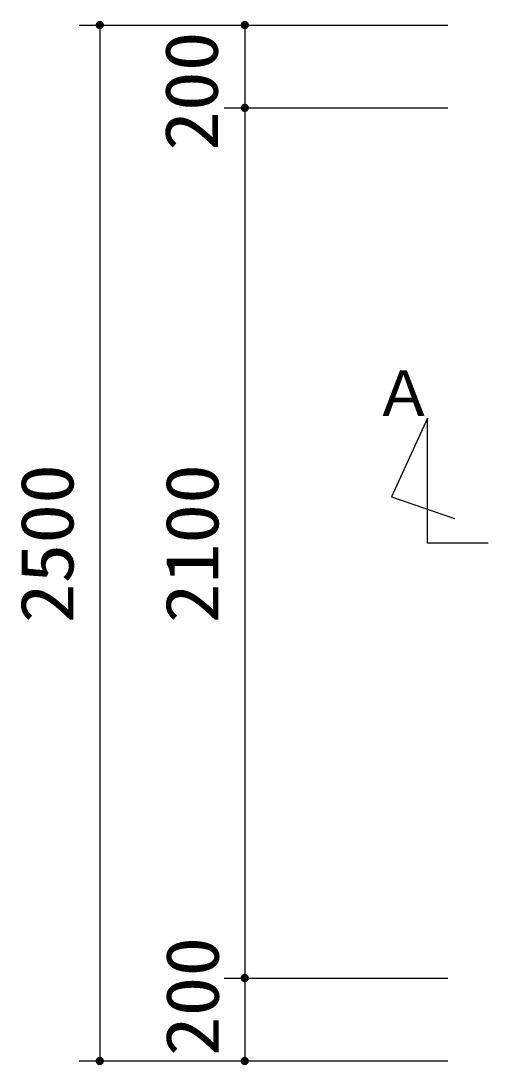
# Model space of a CAD drawing. Units: millimetres, scale not verified. Extents: x -14850 to 14850, y -10500 to 10500.
# Drawn here: x -11577 to -10449, y 5208 to 7728 of the extents above; entities that cross this region are included whole.
import ezdxf
from ezdxf.enums import TextEntityAlignment as Align

# ---------------------------------------------------------------- set-up
doc = ezdxf.new("R2010")
doc.units = ezdxf.units.MM
doc.header["$LTSCALE"] = 50
doc.layers.add('0-0_機器', color=3, linetype='Continuous', lineweight=25)
doc.layers.add('0-5_製作', color=5, linetype='Continuous', lineweight=25)
doc.styles.add('ＭＳ ゴシック', font='')
doc.styles.get('ＭＳ ゴシック').set_extended_font_data('MS Gothic')

msp = doc.modelspace()

# ---------------------------------------------------------------- linework, layer by layer
at = {"layer": '0-0_機器'}
msp.add_lwpolyline([(-10449.37, 6468.3), (-10595.73, 6468.3), (-10595.73, 6769.8), (-10682.25, 6579.47), (-10530.85, 6527.57)], dxfattribs=at)
at = {"layer": '0-5_製作', "color": 2}
for p, q in [((-11436.85, 7718.31), (-10546.25, 7718.31)), ((-11386.85, 7718.31), (-11386.85, 5218.31)), ((-11036.85, 7718.31), (-11036.85, 7518.31)), ((-11086.85, 7518.31), (-10546.25, 7518.31)), ((-11036.85, 7518.31), (-11036.85, 5418.31)), ((-11086.85, 5418.31), (-10546.25, 5418.31)), ((-11036.85, 5418.31), (-11036.85, 5218.31)), ((-11436.85, 5218.31), (-10546.25, 5218.31))]:
    msp.add_line(p, q, dxfattribs=at)
at = {"layer": '0-5_製作'}
for points in [[(-11390.53, 7727.6), (-11396.85, 7718.31), (-11396.83, 7718.93)], [(-11390.53, 7727.6), (-11386.85, 7718.31), (-11396.85, 7718.31)], [(-11386.85, 7718.31), (-11396.77, 7717.05), (-11396.85, 7718.31)], [(-11390.53, 7727.6), (-11396.83, 7718.93), (-11391.67, 7727.07)], [(-11391.67, 7727.07), (-11396.83, 7718.93), (-11396.67, 7720.18)], [(-11386.85, 7718.31), (-11396.53, 7715.82), (-11396.77, 7717.05)], [(-11391.67, 7727.07), (-11396.67, 7720.18), (-11392.73, 7726.4)], [(-11392.73, 7726.4), (-11396.67, 7720.18), (-11396.36, 7721.4)], [(-11386.85, 7718.31), (-11396.15, 7714.62), (-11396.53, 7715.82)], [(-11392.73, 7726.4), (-11396.36, 7721.4), (-11393.69, 7725.6)], [(-11393.69, 7725.6), (-11396.36, 7721.4), (-11395.9, 7722.56)], [(-11386.85, 7718.31), (-11395.61, 7713.49), (-11396.15, 7714.62)], [(-11393.69, 7725.6), (-11395.9, 7722.56), (-11394.55, 7724.68)], [(-11394.55, 7724.68), (-11395.9, 7722.56), (-11395.29, 7723.66)], [(-11386.85, 7718.31), (-11394.94, 7712.43), (-11395.61, 7713.49)], [(-11386.85, 7718.31), (-11394.14, 7711.46), (-11394.94, 7712.43)], [(-11386.85, 7718.31), (-11393.22, 7710.6), (-11394.14, 7711.46)], [(-11386.85, 7718.31), (-11392.21, 7709.86), (-11393.22, 7710.6)], [(-11386.85, 7708.31), (-11392.21, 7709.86), (-11386.85, 7718.31)], [(-11389.34, 7727.99), (-11386.85, 7718.31), (-11390.53, 7727.6)], [(-11388.1, 7728.23), (-11386.85, 7718.31), (-11389.34, 7727.99)], [(-11386.85, 7728.31), (-11386.85, 7718.31), (-11388.1, 7728.23)], [(-11386.22, 7728.29), (-11386.85, 7718.31), (-11386.85, 7728.31)], [(-11384.97, 7728.13), (-11386.85, 7718.31), (-11386.22, 7728.29)], [(-11383.76, 7727.82), (-11386.85, 7718.31), (-11384.97, 7728.13)], [(-11382.59, 7727.35), (-11386.85, 7718.31), (-11383.76, 7727.82)], [(-11381.49, 7726.75), (-11386.85, 7718.31), (-11382.59, 7727.35)], [(-11380.47, 7726.01), (-11386.85, 7718.31), (-11381.49, 7726.75)], [(-11380.47, 7726.01), (-11376.85, 7718.31), (-11386.85, 7718.31)], [(-11376.85, 7718.31), (-11386.85, 7708.31), (-11386.85, 7718.31)], [(-11376.85, 7718.31), (-11385.6, 7708.38), (-11386.85, 7708.31)], [(-11376.85, 7718.31), (-11384.36, 7708.62), (-11385.6, 7708.38)], [(-11376.85, 7718.31), (-11383.17, 7709.01), (-11384.36, 7708.62)], [(-11376.85, 7718.31), (-11382.03, 7709.54), (-11383.17, 7709.01)], [(-11376.87, 7717.68), (-11382.03, 7709.54), (-11376.85, 7718.31)], [(-11377.03, 7716.43), (-11382.03, 7709.54), (-11376.87, 7717.68)], [(-11377.03, 7716.43), (-11380.97, 7710.22), (-11382.03, 7709.54)], [(-11377.34, 7715.22), (-11380.97, 7710.22), (-11377.03, 7716.43)], [(-11377.34, 7715.22), (-11380, 7711.02), (-11380.97, 7710.22)], [(-11379.56, 7725.15), (-11376.85, 7718.31), (-11380.47, 7726.01)], [(-11377.8, 7714.05), (-11380, 7711.02), (-11377.34, 7715.22)], [(-11377.8, 7714.05), (-11379.14, 7711.93), (-11380, 7711.02)], [(-11378.76, 7724.18), (-11376.85, 7718.31), (-11379.56, 7725.15)], [(-11378.41, 7712.95), (-11379.14, 7711.93), (-11377.8, 7714.05)], [(-11378.09, 7723.12), (-11376.85, 7718.31), (-11378.76, 7724.18)], [(-11377.55, 7721.99), (-11376.85, 7718.31), (-11378.09, 7723.12)], [(-11377.16, 7720.79), (-11376.85, 7718.31), (-11377.55, 7721.99)], [(-11376.93, 7719.56), (-11376.85, 7718.31), (-11377.16, 7720.79)], [(-11039.34, 7727.99), (-11046.85, 7718.31), (-11040.53, 7727.6)], [(-11039.34, 7727.99), (-11036.85, 7718.31), (-11046.85, 7718.31)], [(-11040.53, 7727.6), (-11046.85, 7718.31), (-11046.83, 7718.93)], [(-11036.85, 7718.31), (-11046.77, 7717.05), (-11046.85, 7718.31)], [(-11040.53, 7727.6), (-11046.83, 7718.93), (-11041.67, 7727.07)], [(-11041.67, 7727.07), (-11046.83, 7718.93), (-11046.67, 7720.18)], [(-11036.85, 7718.31), (-11046.53, 7715.82), (-11046.77, 7717.05)], [(-11041.67, 7727.07), (-11046.67, 7720.18), (-11042.73, 7726.4)], [(-11042.73, 7726.4), (-11046.67, 7720.18), (-11046.36, 7721.4)], [(-11036.85, 7718.31), (-11046.15, 7714.62), (-11046.53, 7715.82)], [(-11042.73, 7726.4), (-11046.36, 7721.4), (-11043.69, 7725.6)], [(-11043.69, 7725.6), (-11046.36, 7721.4), (-11045.9, 7722.56)], [(-11036.85, 7718.31), (-11045.61, 7713.49), (-11046.15, 7714.62)], [(-11043.69, 7725.6), (-11045.9, 7722.56), (-11044.55, 7724.68)], [(-11044.55, 7724.68), (-11045.9, 7722.56), (-11045.29, 7723.66)], [(-11036.85, 7718.31), (-11044.94, 7712.43), (-11045.61, 7713.49)], [(-11036.85, 7718.31), (-11044.14, 7711.46), (-11044.94, 7712.43)], [(-11036.85, 7718.31), (-11043.22, 7710.6), (-11044.14, 7711.46)], [(-11036.85, 7718.31), (-11042.21, 7709.86), (-11043.22, 7710.6)], [(-11036.85, 7708.31), (-11042.21, 7709.86), (-11036.85, 7718.31)], [(-11038.1, 7728.23), (-11036.85, 7718.31), (-11039.34, 7727.99)], [(-11036.85, 7728.31), (-11036.85, 7718.31), (-11038.1, 7728.23)], [(-11036.22, 7728.29), (-11036.85, 7718.31), (-11036.85, 7728.31)], [(-11034.97, 7728.13), (-11036.85, 7718.31), (-11036.22, 7728.29)], [(-11033.76, 7727.82), (-11036.85, 7718.31), (-11034.97, 7728.13)], [(-11032.59, 7727.35), (-11036.85, 7718.31), (-11033.76, 7727.82)], [(-11031.49, 7726.75), (-11036.85, 7718.31), (-11032.59, 7727.35)], [(-11030.47, 7726.01), (-11036.85, 7718.31), (-11031.49, 7726.75)], [(-11030.47, 7726.01), (-11026.85, 7718.31), (-11036.85, 7718.31)], [(-11026.85, 7718.31), (-11036.85, 7708.31), (-11036.85, 7718.31)], [(-11026.85, 7718.31), (-11035.6, 7708.38), (-11036.85, 7708.31)], [(-11026.85, 7718.31), (-11034.36, 7708.62), (-11035.6, 7708.38)], [(-11026.85, 7718.31), (-11033.17, 7709.01), (-11034.36, 7708.62)], [(-11026.87, 7717.68), (-11033.17, 7709.01), (-11026.85, 7718.31)], [(-11026.87, 7717.68), (-11032.03, 7709.54), (-11033.17, 7709.01)], [(-11027.03, 7716.43), (-11032.03, 7709.54), (-11026.87, 7717.68)], [(-11027.03, 7716.43), (-11030.97, 7710.22), (-11032.03, 7709.54)], [(-11027.34, 7715.22), (-11030.97, 7710.22), (-11027.03, 7716.43)], [(-11027.34, 7715.22), (-11030, 7711.02), (-11030.97, 7710.22)], [(-11029.56, 7725.15), (-11026.85, 7718.31), (-11030.47, 7726.01)], [(-11027.8, 7714.05), (-11030, 7711.02), (-11027.34, 7715.22)], [(-11027.8, 7714.05), (-11029.14, 7711.93), (-11030, 7711.02)], [(-11028.76, 7724.18), (-11026.85, 7718.31), (-11029.56, 7725.15)], [(-11028.41, 7712.95), (-11029.14, 7711.93), (-11027.8, 7714.05)], [(-11028.09, 7723.12), (-11026.85, 7718.31), (-11028.76, 7724.18)], [(-11027.55, 7721.99), (-11026.85, 7718.31), (-11028.09, 7723.12)], [(-11027.16, 7720.79), (-11026.85, 7718.31), (-11027.55, 7721.99)], [(-11026.93, 7719.56), (-11026.85, 7718.31), (-11027.16, 7720.79)], [(-11386.85, 7708.31), (-11391.11, 7709.26), (-11392.21, 7709.86)], [(-11386.85, 7708.31), (-11389.94, 7708.79), (-11391.11, 7709.26)], [(-11386.85, 7708.31), (-11388.72, 7708.48), (-11389.94, 7708.79)], [(-11386.85, 7708.31), (-11387.48, 7708.33), (-11388.72, 7708.48)], [(-11036.85, 7708.31), (-11041.11, 7709.26), (-11042.21, 7709.86)], [(-11036.85, 7708.31), (-11039.94, 7708.79), (-11041.11, 7709.26)], [(-11036.85, 7708.31), (-11038.72, 7708.48), (-11039.94, 7708.79)], [(-11036.85, 7708.31), (-11037.48, 7708.33), (-11038.72, 7708.48)], [(-11039.34, 7527.99), (-11046.85, 7518.31), (-11040.53, 7527.6)], [(-11039.34, 7527.99), (-11036.85, 7518.31), (-11046.85, 7518.31)], [(-11040.53, 7527.6), (-11046.85, 7518.31), (-11046.83, 7518.93)], [(-11036.85, 7518.31), (-11046.77, 7517.05), (-11046.85, 7518.31)], [(-11040.53, 7527.6), (-11046.83, 7518.93), (-11041.67, 7527.07)], [(-11041.67, 7527.07), (-11046.83, 7518.93), (-11046.67, 7520.18)], [(-11036.85, 7518.31), (-11046.53, 7515.82), (-11046.77, 7517.05)], [(-11041.67, 7527.07), (-11046.67, 7520.18), (-11042.73, 7526.4)], [(-11042.73, 7526.4), (-11046.67, 7520.18), (-11046.36, 7521.4)], [(-11036.85, 7518.31), (-11046.15, 7514.62), (-11046.53, 7515.82)], [(-11042.73, 7526.4), (-11046.36, 7521.4), (-11043.69, 7525.59)], [(-11043.69, 7525.59), (-11046.36, 7521.4), (-11045.9, 7522.56)], [(-11036.85, 7518.31), (-11045.61, 7513.49), (-11046.15, 7514.62)], [(-11043.69, 7525.59), (-11045.9, 7522.56), (-11044.55, 7524.68)], [(-11044.55, 7524.68), (-11045.9, 7522.56), (-11045.29, 7523.66)], [(-11036.85, 7518.31), (-11044.94, 7512.43), (-11045.61, 7513.49)], [(-11036.85, 7518.31), (-11044.14, 7511.46), (-11044.94, 7512.43)], [(-11036.85, 7518.31), (-11043.22, 7510.6), (-11044.14, 7511.46)], [(-11036.85, 7518.31), (-11042.21, 7509.86), (-11043.22, 7510.6)], [(-11036.85, 7508.31), (-11042.21, 7509.86), (-11036.85, 7518.31)], [(-11036.85, 7508.31), (-11041.11, 7509.26), (-11042.21, 7509.86)], [(-11038.1, 7528.23), (-11036.85, 7518.31), (-11039.34, 7527.99)], [(-11036.85, 7528.31), (-11036.85, 7518.31), (-11038.1, 7528.23)], [(-11036.22, 7528.29), (-11036.85, 7518.31), (-11036.85, 7528.31)], [(-11034.97, 7528.13), (-11036.85, 7518.31), (-11036.22, 7528.29)], [(-11033.76, 7527.82), (-11036.85, 7518.31), (-11034.97, 7528.13)], [(-11032.59, 7527.35), (-11036.85, 7518.31), (-11033.76, 7527.82)], [(-11031.49, 7526.75), (-11036.85, 7518.31), (-11032.59, 7527.35)], [(-11030.47, 7526.01), (-11036.85, 7518.31), (-11031.49, 7526.75)], [(-11030.47, 7526.01), (-11026.85, 7518.31), (-11036.85, 7518.31)], [(-11026.85, 7518.31), (-11036.85, 7508.31), (-11036.85, 7518.31)], [(-11026.85, 7518.31), (-11035.6, 7508.38), (-11036.85, 7508.31)], [(-11026.85, 7518.31), (-11034.36, 7508.62), (-11035.6, 7508.38)], [(-11026.85, 7518.31), (-11033.17, 7509.01), (-11034.36, 7508.62)], [(-11026.87, 7517.68), (-11033.17, 7509.01), (-11026.85, 7518.31)], [(-11026.87, 7517.68), (-11032.03, 7509.54), (-11033.17, 7509.01)], [(-11027.03, 7516.43), (-11032.03, 7509.54), (-11026.87, 7517.68)], [(-11027.03, 7516.43), (-11030.97, 7510.22), (-11032.03, 7509.54)], [(-11027.34, 7515.22), (-11030.97, 7510.22), (-11027.03, 7516.43)], [(-11027.34, 7515.22), (-11030, 7511.02), (-11030.97, 7510.22)], [(-11029.56, 7525.15), (-11026.85, 7518.31), (-11030.47, 7526.01)], [(-11027.8, 7514.05), (-11030, 7511.02), (-11027.34, 7515.22)], [(-11027.8, 7514.05), (-11029.14, 7511.93), (-11030, 7511.02)], [(-11028.76, 7524.18), (-11026.85, 7518.31), (-11029.56, 7525.15)], [(-11028.41, 7512.95), (-11029.14, 7511.93), (-11027.8, 7514.05)], [(-11028.09, 7523.12), (-11026.85, 7518.31), (-11028.76, 7524.18)], [(-11027.55, 7521.99), (-11026.85, 7518.31), (-11028.09, 7523.12)], [(-11027.16, 7520.79), (-11026.85, 7518.31), (-11027.55, 7521.99)], [(-11026.93, 7519.56), (-11026.85, 7518.31), (-11027.16, 7520.79)], [(-11036.85, 7508.31), (-11039.94, 7508.79), (-11041.11, 7509.26)], [(-11036.85, 7508.31), (-11038.72, 7508.48), (-11039.94, 7508.79)], [(-11036.85, 7508.31), (-11037.48, 7508.32), (-11038.72, 7508.48)], [(-11042.73, 5426.4), (-11046.85, 5418.31), (-11046.83, 5418.93)], [(-11042.73, 5426.4), (-11036.85, 5418.31), (-11046.85, 5418.31)], [(-11036.85, 5418.31), (-11046.77, 5417.05), (-11046.85, 5418.31)], [(-11042.73, 5426.4), (-11046.83, 5418.93), (-11043.69, 5425.6)], [(-11043.69, 5425.6), (-11046.83, 5418.93), (-11046.67, 5420.18)], [(-11036.85, 5418.31), (-11046.53, 5415.82), (-11046.77, 5417.05)], [(-11043.69, 5425.6), (-11046.67, 5420.18), (-11044.55, 5424.68)], [(-11044.55, 5424.68), (-11046.67, 5420.18), (-11046.36, 5421.4)], [(-11036.85, 5418.31), (-11046.15, 5414.62), (-11046.53, 5415.82)], [(-11044.55, 5424.68), (-11046.36, 5421.4), (-11045.29, 5423.66)], [(-11045.29, 5423.66), (-11046.36, 5421.4), (-11045.9, 5422.56)], [(-11036.85, 5418.31), (-11045.61, 5413.49), (-11046.15, 5414.62)], [(-11036.85, 5418.31), (-11044.94, 5412.43), (-11045.61, 5413.49)], [(-11036.85, 5418.31), (-11044.14, 5411.46), (-11044.94, 5412.43)], [(-11036.85, 5418.31), (-11043.22, 5410.6), (-11044.14, 5411.46)], [(-11036.85, 5418.31), (-11042.21, 5409.86), (-11043.22, 5410.6)], [(-11041.67, 5427.07), (-11036.85, 5418.31), (-11042.73, 5426.4)], [(-11036.85, 5418.31), (-11041.11, 5409.26), (-11042.21, 5409.86)], [(-11040.53, 5427.6), (-11036.85, 5418.31), (-11041.67, 5427.07)], [(-11036.85, 5408.31), (-11041.11, 5409.26), (-11036.85, 5418.31)], [(-11039.34, 5427.99), (-11036.85, 5418.31), (-11040.53, 5427.6)], [(-11038.1, 5428.23), (-11036.85, 5418.31), (-11039.34, 5427.99)], [(-11036.85, 5428.31), (-11036.85, 5418.31), (-11038.1, 5428.23)], [(-11036.22, 5428.29), (-11036.85, 5418.31), (-11036.85, 5428.31)], [(-11034.97, 5428.13), (-11036.85, 5418.31), (-11036.22, 5428.29)], [(-11033.76, 5427.82), (-11036.85, 5418.31), (-11034.97, 5428.13)], [(-11032.59, 5427.35), (-11036.85, 5418.31), (-11033.76, 5427.82)], [(-11031.49, 5426.75), (-11036.85, 5418.31), (-11032.59, 5427.35)], [(-11031.49, 5426.75), (-11026.85, 5418.31), (-11036.85, 5418.31)], [(-11026.85, 5418.31), (-11036.85, 5408.31), (-11036.85, 5418.31)], [(-11026.85, 5418.31), (-11035.6, 5408.38), (-11036.85, 5408.31)], [(-11026.85, 5418.31), (-11034.36, 5408.62), (-11035.6, 5408.38)], [(-11026.85, 5418.31), (-11033.17, 5409.01), (-11034.36, 5408.62)], [(-11026.85, 5418.31), (-11032.03, 5409.54), (-11033.17, 5409.01)], [(-11026.85, 5418.31), (-11030.97, 5410.22), (-11032.03, 5409.54)], [(-11030.47, 5426.01), (-11026.85, 5418.31), (-11031.49, 5426.75)], [(-11026.85, 5418.31), (-11030, 5411.02), (-11030.97, 5410.22)], [(-11029.56, 5425.15), (-11026.85, 5418.31), (-11030.47, 5426.01)], [(-11026.87, 5417.68), (-11030, 5411.02), (-11026.85, 5418.31)], [(-11028.76, 5424.18), (-11026.85, 5418.31), (-11029.56, 5425.15)], [(-11028.09, 5423.12), (-11026.85, 5418.31), (-11028.76, 5424.18)], [(-11027.55, 5421.99), (-11026.85, 5418.31), (-11028.09, 5423.12)], [(-11027.16, 5420.79), (-11026.85, 5418.31), (-11027.55, 5421.99)], [(-11026.93, 5419.56), (-11026.85, 5418.31), (-11027.16, 5420.79)], [(-11036.85, 5408.31), (-11039.94, 5408.8), (-11041.11, 5409.26)], [(-11036.85, 5408.31), (-11038.72, 5408.48), (-11039.94, 5408.8)], [(-11036.85, 5408.31), (-11037.48, 5408.33), (-11038.72, 5408.48)], [(-11027.03, 5416.43), (-11030, 5411.02), (-11026.87, 5417.68)], [(-11027.03, 5416.43), (-11029.14, 5411.93), (-11030, 5411.02)], [(-11027.34, 5415.22), (-11029.14, 5411.93), (-11027.03, 5416.43)], [(-11027.34, 5415.22), (-11028.41, 5412.95), (-11029.14, 5411.93)], [(-11027.8, 5414.05), (-11028.41, 5412.95), (-11027.34, 5415.22)], [(-11392.73, 5226.4), (-11396.85, 5218.31), (-11393.69, 5225.6)], [(-11392.73, 5226.4), (-11386.85, 5218.31), (-11396.85, 5218.31)], [(-11393.69, 5225.6), (-11396.85, 5218.31), (-11396.83, 5218.93)], [(-11386.85, 5218.31), (-11396.77, 5217.05), (-11396.85, 5218.31)], [(-11393.69, 5225.6), (-11396.83, 5218.93), (-11394.55, 5224.68)], [(-11394.55, 5224.68), (-11396.83, 5218.93), (-11396.67, 5220.18)], [(-11386.85, 5218.31), (-11396.53, 5215.82), (-11396.77, 5217.05)], [(-11394.55, 5224.68), (-11396.67, 5220.18), (-11395.29, 5223.66)], [(-11395.29, 5223.66), (-11396.67, 5220.18), (-11396.36, 5221.4)], [(-11386.85, 5218.31), (-11396.15, 5214.62), (-11396.53, 5215.82)], [(-11395.29, 5223.66), (-11396.36, 5221.4), (-11395.9, 5222.56)], [(-11386.85, 5218.31), (-11395.61, 5213.49), (-11396.15, 5214.62)], [(-11386.85, 5218.31), (-11394.94, 5212.43), (-11395.61, 5213.49)], [(-11386.85, 5218.31), (-11394.14, 5211.46), (-11394.94, 5212.43)], [(-11386.85, 5218.31), (-11393.22, 5210.6), (-11394.14, 5211.46)], [(-11386.85, 5218.31), (-11392.21, 5209.86), (-11393.22, 5210.6)], [(-11391.67, 5227.07), (-11386.85, 5218.31), (-11392.73, 5226.4)], [(-11386.85, 5218.31), (-11391.11, 5209.26), (-11392.21, 5209.86)], [(-11390.53, 5227.6), (-11386.85, 5218.31), (-11391.67, 5227.07)], [(-11386.85, 5218.31), (-11389.94, 5208.8), (-11391.11, 5209.26)], [(-11389.34, 5227.99), (-11386.85, 5218.31), (-11390.53, 5227.6)], [(-11386.85, 5208.31), (-11389.94, 5208.8), (-11386.85, 5218.31)], [(-11388.1, 5228.23), (-11386.85, 5218.31), (-11389.34, 5227.99)], [(-11386.85, 5228.31), (-11386.85, 5218.31), (-11388.1, 5228.23)], [(-11386.22, 5228.29), (-11386.85, 5218.31), (-11386.85, 5228.31)], [(-11384.97, 5228.13), (-11386.85, 5218.31), (-11386.22, 5228.29)], [(-11383.76, 5227.82), (-11386.85, 5218.31), (-11384.97, 5228.13)], [(-11382.59, 5227.35), (-11386.85, 5218.31), (-11383.76, 5227.82)], [(-11382.59, 5227.35), (-11376.85, 5218.31), (-11386.85, 5218.31)], [(-11376.85, 5218.31), (-11386.85, 5208.31), (-11386.85, 5218.31)], [(-11376.85, 5218.31), (-11385.6, 5208.38), (-11386.85, 5208.31)], [(-11376.85, 5218.31), (-11384.36, 5208.62), (-11385.6, 5208.38)], [(-11376.85, 5218.31), (-11383.17, 5209.01), (-11384.36, 5208.62)], [(-11376.85, 5218.31), (-11382.03, 5209.54), (-11383.17, 5209.01)], [(-11381.49, 5226.75), (-11376.85, 5218.31), (-11382.59, 5227.35)], [(-11376.85, 5218.31), (-11380.97, 5210.22), (-11382.03, 5209.54)], [(-11380.47, 5226.01), (-11376.85, 5218.31), (-11381.49, 5226.75)], [(-11376.85, 5218.31), (-11380, 5211.02), (-11380.97, 5210.22)], [(-11379.56, 5225.15), (-11376.85, 5218.31), (-11380.47, 5226.01)], [(-11376.87, 5217.68), (-11380, 5211.02), (-11376.85, 5218.31)], [(-11376.87, 5217.68), (-11379.14, 5211.93), (-11380, 5211.02)], [(-11378.76, 5224.18), (-11376.85, 5218.31), (-11379.56, 5225.15)], [(-11377.03, 5216.43), (-11379.14, 5211.93), (-11376.87, 5217.68)], [(-11377.03, 5216.43), (-11378.41, 5212.95), (-11379.14, 5211.93)], [(-11378.09, 5223.12), (-11376.85, 5218.31), (-11378.76, 5224.18)], [(-11377.34, 5215.22), (-11378.41, 5212.95), (-11377.03, 5216.43)], [(-11377.55, 5221.99), (-11376.85, 5218.31), (-11378.09, 5223.12)], [(-11377.16, 5220.79), (-11376.85, 5218.31), (-11377.55, 5221.99)], [(-11376.93, 5219.56), (-11376.85, 5218.31), (-11377.16, 5220.79)], [(-11042.73, 5226.4), (-11046.85, 5218.31), (-11046.83, 5218.93)], [(-11042.73, 5226.4), (-11036.85, 5218.31), (-11046.85, 5218.31)], [(-11036.85, 5218.31), (-11046.77, 5217.05), (-11046.85, 5218.31)], [(-11042.73, 5226.4), (-11046.83, 5218.93), (-11043.69, 5225.6)], [(-11043.69, 5225.6), (-11046.83, 5218.93), (-11046.67, 5220.18)], [(-11036.85, 5218.31), (-11046.53, 5215.82), (-11046.77, 5217.05)], [(-11043.69, 5225.6), (-11046.67, 5220.18), (-11044.55, 5224.68)], [(-11044.55, 5224.68), (-11046.67, 5220.18), (-11046.36, 5221.4)], [(-11036.85, 5218.31), (-11046.15, 5214.62), (-11046.53, 5215.82)], [(-11044.55, 5224.68), (-11046.36, 5221.4), (-11045.29, 5223.66)], [(-11045.29, 5223.66), (-11046.36, 5221.4), (-11045.9, 5222.56)], [(-11036.85, 5218.31), (-11045.61, 5213.49), (-11046.15, 5214.62)], [(-11036.85, 5218.31), (-11044.94, 5212.43), (-11045.61, 5213.49)], [(-11036.85, 5218.31), (-11044.14, 5211.46), (-11044.94, 5212.43)], [(-11036.85, 5218.31), (-11043.22, 5210.6), (-11044.14, 5211.46)], [(-11036.85, 5218.31), (-11042.21, 5209.86), (-11043.22, 5210.6)], [(-11041.67, 5227.07), (-11036.85, 5218.31), (-11042.73, 5226.4)], [(-11036.85, 5218.31), (-11041.11, 5209.26), (-11042.21, 5209.86)], [(-11040.53, 5227.6), (-11036.85, 5218.31), (-11041.67, 5227.07)], [(-11036.85, 5208.31), (-11041.11, 5209.26), (-11036.85, 5218.31)], [(-11039.34, 5227.99), (-11036.85, 5218.31), (-11040.53, 5227.6)], [(-11038.1, 5228.23), (-11036.85, 5218.31), (-11039.34, 5227.99)], [(-11036.85, 5228.31), (-11036.85, 5218.31), (-11038.1, 5228.23)], [(-11036.22, 5228.29), (-11036.85, 5218.31), (-11036.85, 5228.31)], [(-11034.97, 5228.13), (-11036.85, 5218.31), (-11036.22, 5228.29)], [(-11033.76, 5227.82), (-11036.85, 5218.31), (-11034.97, 5228.13)], [(-11032.59, 5227.35), (-11036.85, 5218.31), (-11033.76, 5227.82)], [(-11031.49, 5226.75), (-11036.85, 5218.31), (-11032.59, 5227.35)], [(-11031.49, 5226.75), (-11026.85, 5218.31), (-11036.85, 5218.31)], [(-11026.85, 5218.31), (-11036.85, 5208.31), (-11036.85, 5218.31)], [(-11026.85, 5218.31), (-11035.6, 5208.38), (-11036.85, 5208.31)], [(-11026.85, 5218.31), (-11034.36, 5208.62), (-11035.6, 5208.38)], [(-11026.85, 5218.31), (-11033.17, 5209.01), (-11034.36, 5208.62)], [(-11026.85, 5218.31), (-11032.03, 5209.54), (-11033.17, 5209.01)], [(-11026.85, 5218.31), (-11030.97, 5210.22), (-11032.03, 5209.54)], [(-11030.47, 5226.01), (-11026.85, 5218.31), (-11031.49, 5226.75)], [(-11026.85, 5218.31), (-11030, 5211.02), (-11030.97, 5210.22)], [(-11029.56, 5225.15), (-11026.85, 5218.31), (-11030.47, 5226.01)], [(-11026.87, 5217.68), (-11030, 5211.02), (-11026.85, 5218.31)], [(-11027.03, 5216.43), (-11030, 5211.02), (-11026.87, 5217.68)], [(-11027.03, 5216.43), (-11029.14, 5211.93), (-11030, 5211.02)], [(-11028.76, 5224.18), (-11026.85, 5218.31), (-11029.56, 5225.15)], [(-11027.34, 5215.22), (-11029.14, 5211.93), (-11027.03, 5216.43)], [(-11028.09, 5223.12), (-11026.85, 5218.31), (-11028.76, 5224.18)], [(-11027.55, 5221.99), (-11026.85, 5218.31), (-11028.09, 5223.12)], [(-11027.16, 5220.79), (-11026.85, 5218.31), (-11027.55, 5221.99)], [(-11026.93, 5219.56), (-11026.85, 5218.31), (-11027.16, 5220.79)], [(-11386.85, 5208.31), (-11388.72, 5208.48), (-11389.94, 5208.8)], [(-11386.85, 5208.31), (-11387.48, 5208.33), (-11388.72, 5208.48)], [(-11377.34, 5215.22), (-11377.8, 5214.05), (-11378.41, 5212.95)], [(-11036.85, 5208.31), (-11039.94, 5208.8), (-11041.11, 5209.26)], [(-11036.85, 5208.31), (-11038.72, 5208.48), (-11039.94, 5208.8)], [(-11036.85, 5208.31), (-11037.48, 5208.33), (-11038.72, 5208.48)], [(-11027.34, 5215.22), (-11028.41, 5212.95), (-11029.14, 5211.93)], [(-11027.8, 5214.05), (-11028.41, 5212.95), (-11027.34, 5215.22)]]:
    msp.add_solid(points, dxfattribs=at)

# ---------------------------------------------------------------- texts
at = {"layer": '0-0_機器', "color": 4, "style": 'ＭＳ ゴシック'}
msp.add_text('Ａ', height=110, dxfattribs=at).set_placement((-10727.9, 6741.46), align=Align.BOTTOM_LEFT)
at = {"layer": '0-5_製作', "color": 4, "style": 'ＭＳ ゴシック', "width": 1.1}
for s, p in [('200', (-11063.37, 7414.61)), ('2500', (-11411.85, 6274.56)), ('2100', (-11061.85, 6274.56)), ('200', (-11061.13, 5229.84))]:
    msp.add_text(s, height=128.4, rotation=90, dxfattribs=at).set_placement(p, align=Align.BOTTOM_LEFT)

doc.saveas('drawing.dxf')
